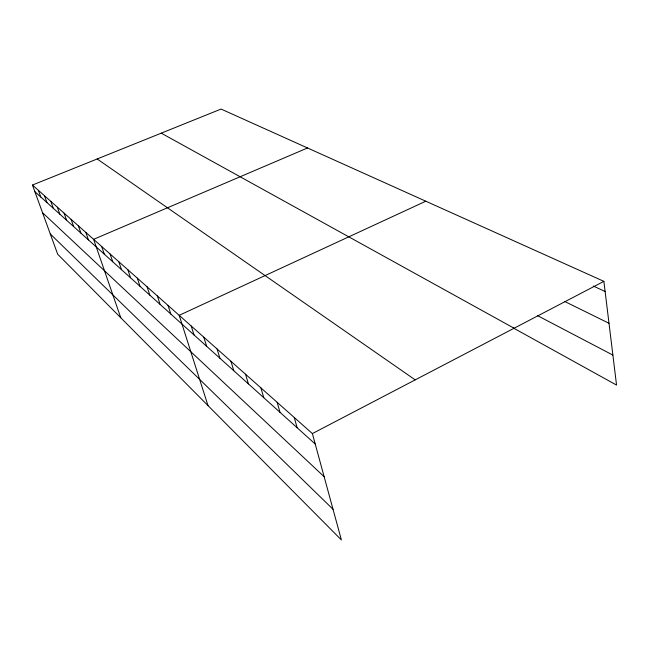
<?xml version="1.0" encoding="UTF-8"?>
<svg xmlns="http://www.w3.org/2000/svg" width="649" height="649" viewBox="0 0 649 649"><rect width="100%" height="100%" fill="white"/><g stroke="black" fill="none" stroke-linecap="round" stroke-linejoin="round"><path stroke-width="0.97" d="M603.878 281.35L221.074 109.064L32.45 185.038L312.38 433.581L603.878 281.35L616.55 385.076L513.359 328.005M425.809 201.206L179.189 315.325L208.004 405.609M307.529 147.972L93.61 239.335L120.771 317.759M593.259 286.031L605.119 291.49M564.955 301.607L608.997 323.275M537.656 315.698L612.883 355.084M161.26 133.159L514.105 328.24M97.172 158.964L415.214 379.876M34.876 191.69L315.227 444.021M42.542 212.71L324.143 476.699M50.297 233.973L333.034 509.287M32.45 185.038L57.688 254.23L341.39 539.936L312.38 433.581M38.372 190.287L40.814 197.036M44.481 195.722L46.955 202.561M50.8 201.328L53.291 208.264M57.331 207.128L59.846 214.162M64.089 213.123L66.62 220.262M71.082 219.33L73.637 226.574M78.318 225.763L80.898 233.113M85.822 232.423L88.426 239.887M101.682 246.506L104.327 254.197M110.07 253.954L112.739 261.766M118.783 261.693L121.468 269.627M127.845 269.733L130.554 277.804M137.28 278.113L140.006 286.314M147.104 286.834L149.846 295.173M157.342 295.928L160.108 304.405M168.034 305.419L170.817 314.043M191.22 326.009L194.035 334.941M203.827 337.196L206.658 346.298M217.05 348.935L219.889 358.207M230.939 361.274L233.794 370.725M245.549 374.238L248.405 383.875M260.922 387.899L263.786 397.723M277.147 402.299L280.003 412.318M294.273 417.502L297.128 427.723"/></g></svg>
